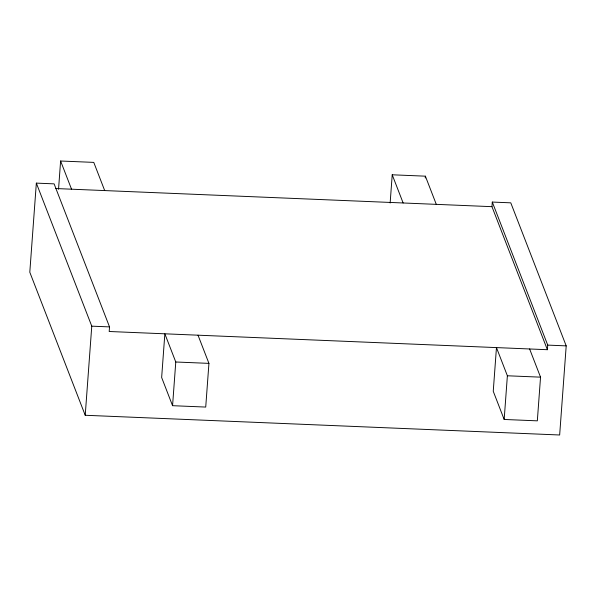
<?xml version="1.0" encoding="UTF-8"?>
<svg xmlns="http://www.w3.org/2000/svg" width="596" height="596" viewBox="0 0 596 596"><rect width="100%" height="100%" fill="white"/><g stroke="black" fill="none" stroke-linecap="round" stroke-linejoin="round"><path stroke-width="0.89" d="M36.341 183.121L29.8 272.23L85.221 415.27L559.659 434.991L566.2 345.874L510.779 202.834L492.296 202.066L491.961 206.67L547.381 349.71L109.195 331.495L109.53 326.899L54.109 183.859L36.341 183.121L91.769 326.161L85.221 415.27M58.542 189.23L60.613 161.009L93.773 162.388L104.695 190.571M172.564 405.69L175.775 361.995L164.854 333.812L161.65 377.506L172.564 405.69L205.724 407.068L208.935 363.374L198.014 335.19M390.142 203.012L392.22 174.792L425.38 176.17L436.294 204.353M425.246 177.988L425.38 176.17M504.171 419.465L507.375 375.778L496.461 347.587L493.25 391.281L504.171 419.465L537.331 420.843L540.542 377.156L529.62 348.965M547.381 349.71L547.724 345.106L492.296 202.066M55.547 188.53L491.961 206.67M91.769 326.161L109.53 326.899M547.724 345.106L566.2 345.874M175.775 361.995L208.935 363.374M507.375 375.778L540.542 377.156M392.22 174.792L403.134 202.975M60.613 161.009L71.535 189.193"/></g></svg>
